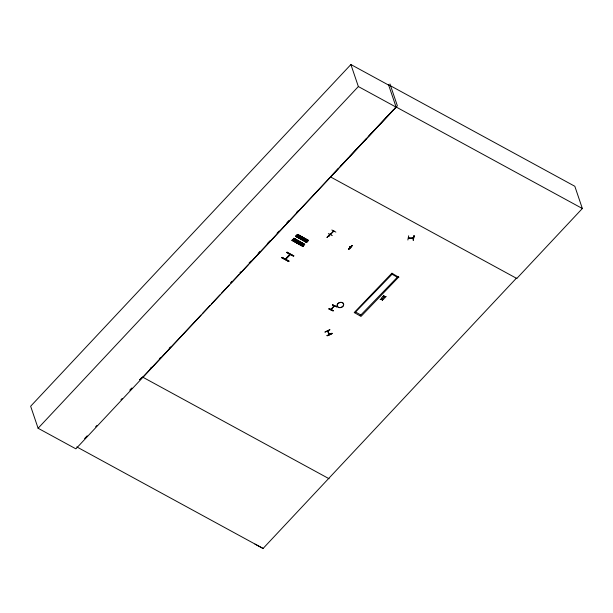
<?xml version="1.0" encoding="UTF-8"?>
<svg xmlns="http://www.w3.org/2000/svg" width="613" height="613" viewBox="0 0 613 613"><rect width="100%" height="100%" fill="white"/><g stroke="black" fill="none" stroke-linecap="round" stroke-linejoin="round"><path stroke-width="0.92" d="M328.76 235.492L328.913 235.898L328.882 235.369M329.158 235.714L329.38 235.852M350.153 247.154L349.946 246.801M328.92 308.906C331.158 308.661 337.472 313.442 328.92 308.914L333.081 310.891M329.058 308.707L333.219 310.699M328.353 233.607L332.3 235.645M282.271 257.383L281.896 257.789L282.195 257.391L288.968 261.084L288.585 261.49L288.892 261.046M407.867 240.012L408.695 235.752M408.388 237.622L408.45 238.181L413.576 237.936M408.45 238.181L408.71 237.829M413.369 237.576C413.944 238.419 412.672 238.235 413.009 237.576M285.773 259.284L285.436 259.1L290.301 254.533L285.758 259.314M349.854 247.277L349.755 246.932M330.698 234.266L330.315 234.664L333.648 230.718M333.717 231.078L333.495 231.132M330.438 234.358L333.84 231.201M293.987 238.342L304.761 244.319L302.761 246.388L292.018 240.373L294.018 238.304M303.129 246.02L292.447 239.744M293.688 238.641L293.412 238.917L304.155 244.939L293.512 238.733L293.842 238.296L304.623 244.365L304.408 244.694M296.094 235.852L307.013 241.874L306.523 242.281L295.765 236.289L306.875 241.913L296.002 236.12M308.232 240.411L306.408 242.495L295.757 236.204L297.673 234.388L308.408 240.426L308.078 240.779L297.067 235.024L308.078 240.763M303.144 245.997L292.117 240.181M331.02 309.259L331.25 309.749L331.349 309.32M327.794 331.304L327.434 331.112L327.832 331.349M327.649 331.058L329.694 334.522L329.572 334.139M288.853 261.146L282.164 257.445M293.443 238.909L304.431 244.656L293.512 238.649M295.918 236.235L306.676 242.227M296.033 236.112L306.791 242.104M297.167 234.833L297.497 234.404L308.377 240.465M297.435 234.664L308.178 240.679M297.497 234.488L308.408 240.426M307.91 240.855L297.159 234.756M330.583 233.882L326.99 237.438L330.583 233.752L330.759 234.112M331.319 308.983L331.564 309.419L331.242 308.998M334.001 306.262L334.369 305.688M330.805 234.442L330.476 233.997M408.879 238.128L408.748 237.614M332.507 304.761L336.522 306.914M332.361 304.899L336.66 306.776L332.484 304.753M388.673 85.13L350.897 64.541L30.65 406.243L38.098 428.257L75.874 448.846L396.121 107.145L388.527 84.717L574.825 186.275L582.35 208.512L516.744 278.517L516.307 278.279M38.098 428.257L358.352 86.548L350.897 64.541M84.586 438.594L87.184 435.828M95.62 426.824L96.915 425.437M120.937 399.806L122.232 398.427M130.025 390.113L131.971 388.037L129.994 390.098M150.208 368.582L151.511 367.179M159.365 358.812L160.667 357.41M169.173 348.345L170.483 346.943M230.649 282.746L231.959 281.352M239.806 272.977L241.116 271.582M248.962 263.207L250.924 261.115M258.119 253.437L260.081 251.345M267.276 243.667L269.889 240.878M277.084 233.201L279.045 231.109M286.892 222.734L288.853 220.634M296.707 212.267L298.01 210.872M142.798 377.194L201.003 315.082M202.313 313.687L210.159 305.312M211.47 303.918L219.967 294.845M221.278 293.451L229.124 285.076M231.086 282.984L238.932 274.609M240.242 273.214L248.089 264.839M249.399 263.444L338.851 168M340.782 165.939L366.49 138.507M368.421 136.446L393.485 109.704M394.772 108.332L396.059 106.961L582.35 208.512M287.091 252.173L286.8 252.464L293.826 255.866L293.451 256.288L286.761 252.587L287.137 252.173L293.834 255.882M380.183 299.221L381.769 299.113L381.585 297.726L382.144 299.075L383.715 298.86M382.397 296.861L383.983 296.753L383.523 295.658M383.585 295.841L383.799 295.366M381.707 298.929L382.359 300.562L382.573 300.086M382.083 298.899L382.228 299.336L383.776 299.044M383.922 296.569L384.573 298.194L384.788 297.719M384.297 296.531L385.73 296.96L385.929 296.5M254.939 544.091L263.084 548.459L516.345 278.233L516.79 278.471L330.499 176.912L338.307 168.613M339.61 167.226L348.713 157.541M350.015 156.162L397.37 105.811L389.975 83.981M331.832 229.975L335.855 232.105M327.15 237.384L330.43 233.814M352.023 245.438C351.923 248.303 344.23 252.495 352.054 245.468M293.206 240.717L294.937 238.909M296.861 236.817L298.585 235.009M293.934 241.124L295.665 239.315M297.589 237.231L299.313 235.423M298.677 237.836L300.401 236.028M295.022 241.737L296.753 239.928M295.995 242.273L297.726 240.465M299.642 238.38L301.374 236.572M300.738 238.993L302.462 237.177M297.083 242.886L298.815 241.078M301.757 245.506L303.489 243.698M305.412 241.614L307.136 239.806M398.764 276.976L361.019 316.408L354.222 312.538L391.975 273.114M292.133 240.158L303.029 246.104M292.026 240.365L302.807 246.349M325.005 332.001L329.794 329.679M325.043 332.116L329.878 329.809M327.127 335.61L331.955 333.296M327.196 335.778L331.94 333.257M327.173 335.755C335.595 331.242 331.924 334.675 327.112 335.572M333.564 231.515L333.296 231.024M385.991 296.684L384.359 296.715L383.861 295.55M382.458 297.044L384.067 297.006M380.244 299.405L381.853 299.374M408.35 238.135L413.43 238.128L413.369 237.599M327.595 331.434L327.465 330.675L327.809 331.388M414.005 235.859C411.691 249.353 415.875 226.534 413.101 239.951M329.212 236.028L328.92 235.392M350.207 247.476L349.916 246.832M358.352 86.548L396.121 107.145M142.354 376.949L329.089 478.745M76.794 446.908L263.084 548.459M350.023 247.154L350.421 247.376L350.268 246.97M392.067 273.383L398.856 277.252M329.181 333.955L329.48 334.598L327.403 331.173M384.443 296.976L384.849 297.903M382.228 299.336L382.635 300.27M412.947 237.622L413.07 238.135M397.998 276.54L360.153 315.695M397.316 277.245L392.059 274.249M392.741 273.551L354.896 312.699M333.786 230.794L333.855 231.155M360.835 314.998L355.571 312.002M334.223 305.619L334.453 306.109L331.227 309.358M334.116 305.68L330.997 309.358M334.1 306.04L333.97 306.354M329.35 333.878L329.671 334.56M288.585 261.445L281.896 257.789L288.577 261.475M293.796 238.534L304.538 244.549L293.796 238.534M141.71 377.646L139.764 379.723L141.71 377.646M289.865 254.249L285.436 259.13L289.865 254.249M352.1 245.591L348.644 249.253L352.107 245.614M339.142 307.634A3.356 2.552 -18.7 0 0 343.671 304.293A3.356 2.552 -18.7 0 0 338.437 303.236A3.356 2.552 -18.7 0 0 339.142 307.634M339.096 307.488A3.349 2.552 -18.7 0 0 343.617 304.163A3.349 2.552 -18.7 0 0 338.391 303.106A3.349 2.552 -18.7 0 0 339.096 307.488"/></g></svg>
